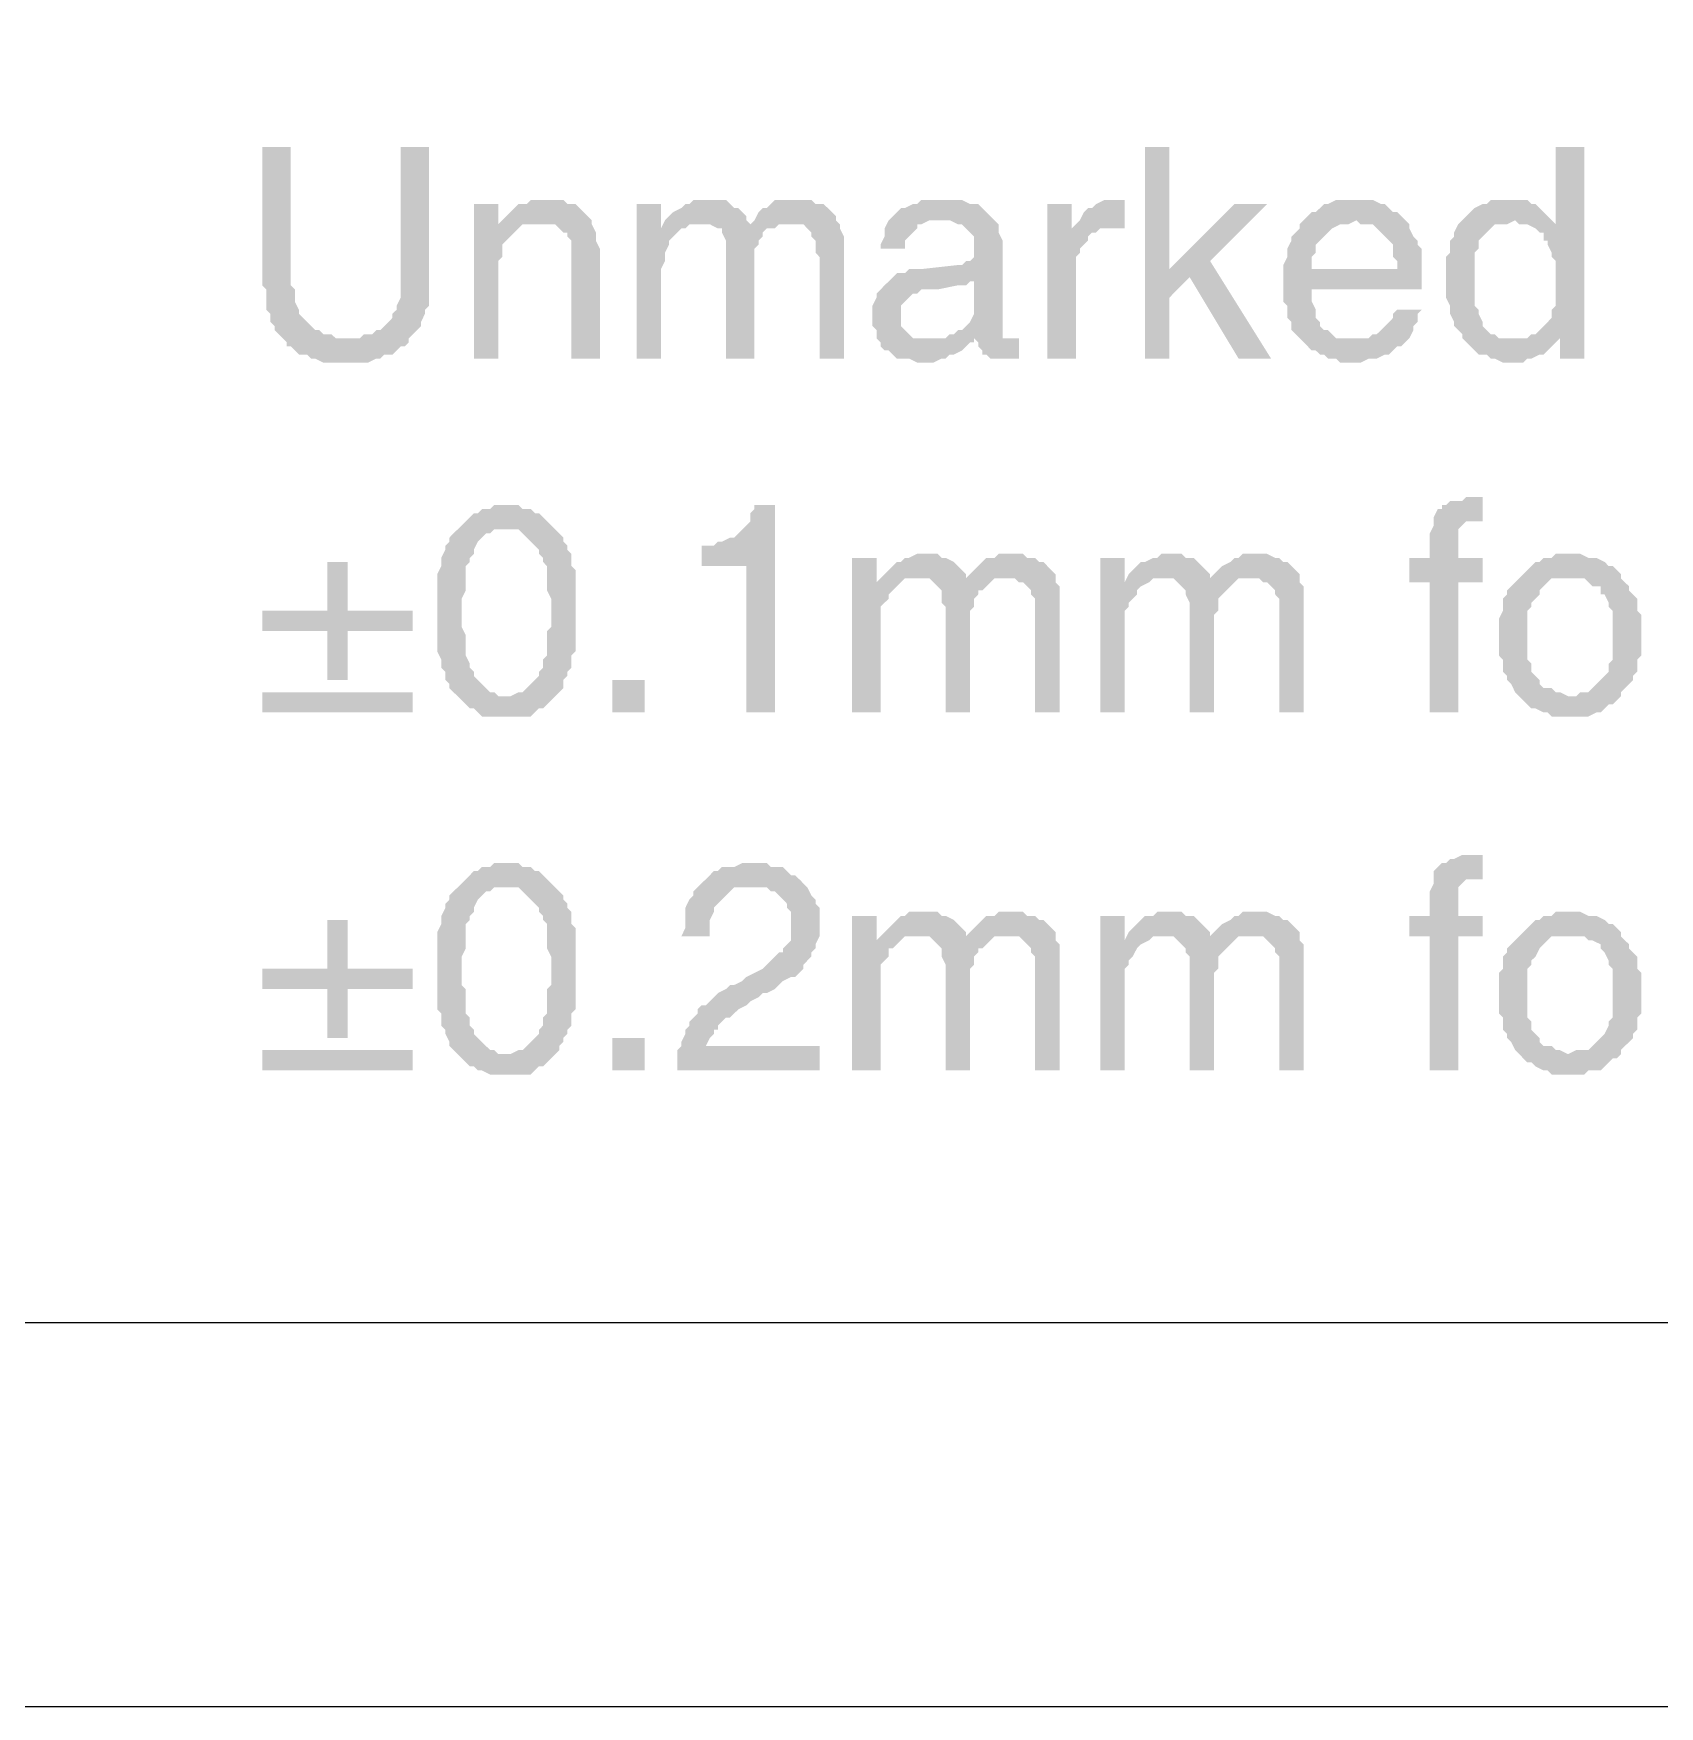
# Model space of a CAD drawing. Header units: millimetres. Extents: x 7018 to 13530, y 4187 to 5692.
# Drawn here: x 9683.9 to 9701.94, y 4951.87 to 4970.44 of the extents above; entities that cross this region are included whole.
import ezdxf

# ---------------------------------------------------------------- set-up
doc = ezdxf.new("R2010")
doc.units = ezdxf.units.MM

msp = doc.modelspace()

# ---------------------------------------------------------------- hatches: boundary and pattern name
at = {"transparency": 33554559}
for points in [[(9686.757, 4969.175), (9686.441, 4969.175), (9686.441, 4967.641), (9686.486, 4967.595), (9686.486, 4967.37), (9686.531, 4967.325), (9686.531, 4967.234), (9686.577, 4967.189), (9686.577, 4967.144), (9686.622, 4967.099), (9686.667, 4967.054), (9687.389, 4967.054), (9687.254, 4967.054), (9687.208, 4967.099), (9687.118, 4967.099), (9687.073, 4967.144), (9687.028, 4967.144), (9686.983, 4967.189), (9686.938, 4967.234), (9686.938, 4967.234), (9686.892, 4967.28), (9686.847, 4967.325), (9686.847, 4967.37), (9686.802, 4967.46), (9686.802, 4967.595), (9686.757, 4967.641), (9686.757, 4967.731)], [(9688.292, 4969.175), (9687.976, 4969.175), (9687.976, 4967.505), (9687.931, 4967.415), (9687.931, 4967.37), (9687.885, 4967.325), (9687.885, 4967.28), (9687.84, 4967.234), (9687.795, 4967.189), (9687.75, 4967.144), (9687.705, 4967.144), (9687.66, 4967.099), (9687.569, 4967.099), (9687.524, 4967.054), (9686.667, 4967.054), (9686.712, 4967.009), (9686.712, 4966.964), (9686.757, 4966.964), (9686.802, 4966.918), (9686.847, 4966.873), (9686.938, 4966.873), (9686.983, 4966.828), (9687.028, 4966.828), (9687.118, 4966.783), (9687.615, 4966.783), (9687.705, 4966.828), (9687.75, 4966.828), (9687.795, 4966.873), (9687.885, 4966.873), (9687.931, 4966.918), (9687.976, 4966.964), (9688.021, 4966.964), (9688.066, 4967.009), (9688.066, 4967.054), (9688.111, 4967.099), (9688.156, 4967.144), (9688.201, 4967.189), (9688.201, 4967.234), (9688.246, 4967.325), (9688.246, 4967.37), (9688.292, 4967.415), (9688.292, 4967.686)], [(9696.506, 4969.175), (9696.235, 4969.175), (9696.235, 4966.828), (9696.506, 4966.828), (9696.506, 4967.505), (9696.731, 4967.731), (9696.506, 4967.821)], [(9701.109, 4969.175), (9700.793, 4969.175), (9700.793, 4968.318), (9700.568, 4968.272), (9700.613, 4968.227), (9700.658, 4968.227), (9700.658, 4968.137), (9700.703, 4968.137), (9700.703, 4968.092), (9700.748, 4968.002), (9700.748, 4967.956), (9700.793, 4967.911), (9700.793, 4967.415), (9700.748, 4967.37), (9700.748, 4967.28), (9700.703, 4967.234), (9700.658, 4967.189), (9700.658, 4967.189), (9700.613, 4967.144), (9700.568, 4967.099), (9700.522, 4967.099), (9700.838, 4967.054), (9700.838, 4966.828), (9701.109, 4966.828)], [(9689.059, 4968.543), (9688.788, 4968.543), (9688.788, 4966.828), (9689.059, 4966.828), (9689.059, 4967.776), (9689.059, 4967.911), (9689.104, 4967.956), (9689.104, 4968.092), (9689.149, 4968.137), (9689.194, 4968.182), (9689.194, 4968.182), (9689.239, 4968.227), (9689.284, 4968.272), (9689.059, 4968.318)], [(9689.555, 4968.588), (9689.42, 4968.588), (9689.375, 4968.543), (9689.284, 4968.543), (9689.239, 4968.498), (9689.194, 4968.453), (9689.149, 4968.408), (9689.104, 4968.363), (9689.059, 4968.318), (9689.284, 4968.272), (9689.33, 4968.318), (9689.51, 4968.318), (9690.097, 4968.363), (9690.052, 4968.408), (9690.007, 4968.453), (9690.007, 4968.453), (9689.961, 4968.498), (9689.916, 4968.543), (9689.826, 4968.543), (9689.781, 4968.588), (9689.646, 4968.588)], [(9690.864, 4968.543), (9690.593, 4968.543), (9690.593, 4966.828), (9690.864, 4966.828), (9690.864, 4967.821), (9690.909, 4967.911), (9690.909, 4968.002), (9690.954, 4968.092), (9690.954, 4968.137), (9691, 4968.182), (9691.045, 4968.227), (9691.09, 4968.272), (9691.135, 4968.272), (9690.864, 4968.272)], [(9691.361, 4968.588), (9691.225, 4968.588), (9691.18, 4968.543), (9691.135, 4968.543), (9691.09, 4968.498), (9691, 4968.453), (9690.954, 4968.408), (9690.909, 4968.363), (9690.864, 4968.272), (9691.135, 4968.272), (9691.18, 4968.318), (9691.315, 4968.318), (9691.812, 4968.363), (9691.812, 4968.408), (9691.767, 4968.453), (9691.722, 4968.498), (9691.676, 4968.498), (9691.631, 4968.543), (9691.586, 4968.588), (9691.451, 4968.588)], [(9692.308, 4968.588), (9692.128, 4968.588), (9692.083, 4968.543), (9692.038, 4968.498), (9691.992, 4968.498), (9691.947, 4968.453), (9691.902, 4968.363), (9691.857, 4968.318), (9691.406, 4968.318), (9691.496, 4968.272), (9691.541, 4968.272), (9691.541, 4968.227), (9691.586, 4968.137), (9691.586, 4966.828), (9691.902, 4966.828), (9691.902, 4967.821), (9691.902, 4968.047), (9691.947, 4968.092), (9691.947, 4968.137), (9691.992, 4968.182), (9691.992, 4968.227), (9692.038, 4968.272), (9692.128, 4968.272), (9692.173, 4968.318), (9692.308, 4968.318), (9692.805, 4968.363), (9692.805, 4968.408), (9692.76, 4968.453), (9692.76, 4968.453), (9692.715, 4968.498), (9692.669, 4968.543), (9692.579, 4968.543), (9692.534, 4968.588), (9692.399, 4968.588)], [(9694.023, 4968.588), (9693.753, 4968.588), (9693.707, 4968.543), (9693.662, 4968.543), (9693.572, 4968.498), (9693.527, 4968.498), (9693.482, 4968.453), (9693.482, 4968.453), (9693.437, 4968.408), (9693.392, 4968.363), (9693.346, 4968.272), (9693.346, 4968.182), (9693.301, 4968.092), (9693.301, 4968.047), (9693.572, 4968.047), (9693.572, 4968.137), (9693.617, 4968.182), (9693.662, 4968.227), (9693.707, 4968.272), (9693.707, 4968.318), (9693.753, 4968.318), (9693.843, 4968.363), (9694.565, 4968.363), (9694.52, 4968.408), (9694.475, 4968.453), (9694.43, 4968.498), (9694.384, 4968.543), (9694.294, 4968.543), (9694.204, 4968.588), (9694.068, 4968.588)], [(9695.422, 4968.543), (9695.152, 4968.543), (9695.152, 4966.828), (9695.468, 4966.828), (9695.468, 4967.956), (9695.513, 4968.002), (9695.513, 4968.047), (9695.558, 4968.092), (9695.603, 4968.137), (9695.603, 4968.182), (9695.648, 4968.227), (9695.693, 4968.227), (9695.422, 4968.272)], [(9695.919, 4968.588), (9695.784, 4968.588), (9695.693, 4968.543), (9695.648, 4968.498), (9695.603, 4968.498), (9695.558, 4968.453), (9695.513, 4968.363), (9695.513, 4968.363), (9695.468, 4968.318), (9695.964, 4968.272), (9696.009, 4968.272), (9696.009, 4968.588), (9695.964, 4968.588)], [(9697.589, 4968.543), (9697.228, 4968.543), (9696.506, 4967.821), (9696.731, 4967.731), (9697.273, 4966.828), (9697.634, 4966.828), (9696.957, 4967.911)], [(9698.582, 4968.588), (9698.356, 4968.588), (9698.266, 4968.543), (9698.221, 4968.543), (9698.176, 4968.498), (9698.13, 4968.453), (9698.085, 4968.453), (9698.04, 4968.408), (9697.995, 4968.363), (9698.582, 4968.363), (9698.627, 4968.318), (9698.762, 4968.318), (9698.807, 4968.272), (9698.853, 4968.227), (9698.898, 4968.182), (9698.898, 4968.182), (9698.943, 4968.137), (9698.988, 4968.092), (9698.988, 4967.956), (9699.033, 4967.911), (9699.033, 4967.821), (9697.769, 4967.821), (9697.769, 4967.46), (9697.814, 4967.415), (9697.814, 4967.28), (9697.86, 4967.234), (9697.86, 4967.144), (9697.905, 4967.099), (9697.95, 4967.054), (9697.995, 4967.009), (9697.995, 4967.009), (9698.04, 4966.964), (9698.085, 4966.918), (9698.13, 4966.918), (9698.176, 4966.873), (9698.221, 4966.873), (9698.266, 4966.828), (9698.356, 4966.828), (9698.401, 4966.783), (9698.627, 4966.783), (9698.717, 4966.828), (9698.807, 4966.828), (9698.898, 4966.873), (9698.943, 4966.873), (9698.988, 4966.918), (9699.033, 4966.964), (9699.078, 4966.964), (9699.123, 4967.009), (9698.582, 4967.054), (9698.356, 4967.054), (9698.311, 4967.099), (9698.266, 4967.144), (9698.221, 4967.144), (9698.176, 4967.189), (9698.176, 4967.234), (9698.13, 4967.28), (9698.13, 4967.37), (9698.085, 4967.46), (9698.085, 4967.595), (9699.304, 4967.595), (9699.304, 4968.047), (9699.259, 4968.092), (9699.259, 4968.137), (9699.214, 4968.182), (9699.168, 4968.272), (9699.168, 4968.318), (9699.123, 4968.363), (9699.078, 4968.408), (9699.033, 4968.453), (9698.988, 4968.453), (9698.943, 4968.498), (9698.898, 4968.543), (9698.853, 4968.543), (9698.762, 4968.588), (9698.627, 4968.588)], [(9700.297, 4968.588), (9700.071, 4968.588), (9700.026, 4968.543), (9699.981, 4968.543), (9699.891, 4968.498), (9699.845, 4968.453), (9699.8, 4968.408), (9699.755, 4968.363), (9700.342, 4968.363), (9700.387, 4968.318), (9700.477, 4968.318), (9700.568, 4968.272), (9700.793, 4968.318), (9700.793, 4968.318), (9700.748, 4968.363), (9700.703, 4968.408), (9700.658, 4968.453), (9700.613, 4968.498), (9700.568, 4968.543), (9700.522, 4968.543), (9700.477, 4968.588), (9700.342, 4968.588)], [(9690.097, 4968.363), (9689.51, 4968.318), (9689.691, 4968.318), (9689.736, 4968.272), (9689.781, 4968.227), (9689.826, 4968.227), (9689.826, 4968.182), (9689.871, 4968.137), (9689.871, 4966.828), (9690.187, 4966.828), (9690.187, 4968.047), (9690.142, 4968.137), (9690.142, 4968.227), (9690.097, 4968.318)], [(9692.805, 4968.363), (9692.308, 4968.318), (9692.444, 4968.318), (9692.489, 4968.272), (9692.534, 4968.227), (9692.534, 4968.182), (9692.579, 4968.137), (9692.579, 4968.002), (9692.624, 4967.956), (9692.624, 4966.828), (9692.895, 4966.828), (9692.895, 4968.047), (9692.895, 4968.182), (9692.85, 4968.272), (9692.85, 4968.318)], [(9694.565, 4968.363), (9693.978, 4968.363), (9694.068, 4968.363), (9694.159, 4968.318), (9694.204, 4968.318), (9694.249, 4968.272), (9694.294, 4968.227), (9694.339, 4968.182), (9694.339, 4967.956), (9694.294, 4967.911), (9694.249, 4967.911), (9694.204, 4967.866), (9694.159, 4967.866), (9693.753, 4967.821), (9693.617, 4967.821), (9693.572, 4967.776), (9693.482, 4967.776), (9693.437, 4967.731), (9694.339, 4967.686), (9694.339, 4967.415), (9694.339, 4967.325), (9694.294, 4967.234), (9694.249, 4967.189), (9694.204, 4967.144), (9694.159, 4967.144), (9694.114, 4967.099), (9694.068, 4967.099), (9694.023, 4967.054), (9693.798, 4967.054), (9693.301, 4967.009), (9693.301, 4966.964), (9693.346, 4966.918), (9693.392, 4966.918), (9693.437, 4966.873), (9693.482, 4966.828), (9693.617, 4966.828), (9693.707, 4966.783), (9693.888, 4966.783), (9693.978, 4966.828), (9694.023, 4966.828), (9694.068, 4966.873), (9694.114, 4966.873), (9694.204, 4966.918), (9694.249, 4966.964), (9694.294, 4967.009), (9694.339, 4967.009), (9694.339, 4967.054), (9694.655, 4967.054), (9694.655, 4968.137), (9694.61, 4968.227), (9694.61, 4968.318)], [(9695.468, 4968.318), (9695.422, 4968.272), (9695.693, 4968.227), (9695.738, 4968.272), (9695.964, 4968.272)], [(9697.995, 4968.363), (9697.95, 4968.318), (9697.95, 4968.272), (9697.905, 4968.227), (9697.86, 4968.182), (9697.86, 4968.137), (9697.814, 4968.047), (9697.814, 4967.956), (9697.769, 4967.866), (9697.769, 4967.821), (9698.085, 4967.821), (9698.085, 4967.956), (9698.13, 4968.002), (9698.13, 4968.092), (9698.176, 4968.137), (9698.221, 4968.182), (9698.221, 4968.182), (9698.266, 4968.227), (9698.311, 4968.272), (9698.401, 4968.318), (9698.491, 4968.318), (9698.582, 4968.363)], [(9699.755, 4968.363), (9699.71, 4968.318), (9699.665, 4968.227), (9699.665, 4968.182), (9699.62, 4968.137), (9699.62, 4968.002), (9699.575, 4967.956), (9699.575, 4967.505), (9699.62, 4967.415), (9699.62, 4967.325), (9699.665, 4967.234), (9699.665, 4967.189), (9699.71, 4967.144), (9699.755, 4967.099), (9699.755, 4967.054), (9699.8, 4967.009), (9699.845, 4966.964), (9699.891, 4966.918), (9699.936, 4966.873), (9700.026, 4966.873), (9700.071, 4966.828), (9700.116, 4966.828), (9700.206, 4966.783), (9700.432, 4966.783), (9700.477, 4966.828), (9700.522, 4966.828), (9700.613, 4966.873), (9700.658, 4966.873), (9700.703, 4966.918), (9700.748, 4966.964), (9700.793, 4967.009), (9700.342, 4967.054), (9700.161, 4967.054), (9700.116, 4967.099), (9700.071, 4967.099), (9700.026, 4967.144), (9699.981, 4967.189), (9699.981, 4967.234), (9699.936, 4967.325), (9699.936, 4967.37), (9699.891, 4967.415), (9699.891, 4968.002), (9699.936, 4968.047), (9699.936, 4968.137), (9699.981, 4968.182), (9699.981, 4968.182), (9700.026, 4968.227), (9700.071, 4968.272), (9700.116, 4968.318), (9700.252, 4968.318), (9700.342, 4968.363)], [(9693.437, 4967.731), (9693.392, 4967.686), (9693.346, 4967.641), (9693.346, 4967.641), (9693.301, 4967.595), (9693.256, 4967.55), (9693.256, 4967.505), (9693.211, 4967.415), (9693.211, 4967.28), (9693.211, 4967.189), (9693.256, 4967.144), (9693.256, 4967.054), (9693.301, 4967.009), (9693.798, 4967.054), (9693.662, 4967.054), (9693.617, 4967.099), (9693.572, 4967.144), (9693.527, 4967.189), (9693.527, 4967.415), (9693.572, 4967.46), (9693.617, 4967.505), (9693.662, 4967.55), (9693.707, 4967.55), (9693.753, 4967.595), (9693.933, 4967.595), (9694.159, 4967.641), (9694.249, 4967.641), (9694.294, 4967.686), (9694.339, 4967.686)], [(9699.304, 4967.37), (9699.033, 4967.37), (9698.988, 4967.325), (9698.988, 4967.28), (9698.943, 4967.234), (9698.898, 4967.189), (9698.853, 4967.144), (9698.807, 4967.099), (9698.762, 4967.099), (9698.717, 4967.054), (9698.582, 4967.054), (9699.123, 4967.009), (9699.168, 4967.054), (9699.214, 4967.144), (9699.214, 4967.189), (9699.259, 4967.234), (9699.259, 4967.325)], [(9694.655, 4967.054), (9694.339, 4967.054), (9694.384, 4967.009), (9694.745, 4967.054), (9694.745, 4967.054)], [(9694.836, 4967.054), (9694.745, 4967.054), (9694.384, 4967.009), (9694.384, 4966.964), (9694.43, 4966.918), (9694.43, 4966.873), (9694.475, 4966.873), (9694.52, 4966.828), (9694.836, 4966.828)], [(9700.522, 4967.099), (9700.477, 4967.054), (9700.342, 4967.054), (9700.793, 4967.009), (9700.838, 4967.054)], [(9699.845, 4965.294), (9699.8, 4965.294), (9699.755, 4965.249), (9699.62, 4965.249), (9699.575, 4965.203), (9699.529, 4965.203), (9699.529, 4965.158), (9699.484, 4965.158), (9699.439, 4965.068), (9699.439, 4965.023), (9699.981, 4965.023), (9699.981, 4965.294)], [(9689.149, 4965.203), (9689.014, 4965.203), (9688.969, 4965.158), (9688.878, 4965.158), (9688.833, 4965.113), (9688.788, 4965.113), (9688.743, 4965.068), (9688.698, 4965.023), (9688.653, 4964.978), (9688.608, 4964.933), (9689.284, 4964.933), (9689.33, 4964.888), (9689.375, 4964.842), (9689.42, 4964.797), (9689.465, 4964.752), (9689.51, 4964.707), (9689.51, 4964.662), (9689.555, 4964.617), (9689.555, 4964.572), (9689.6, 4964.526), (9689.6, 4964.256), (9689.646, 4964.165), (9689.646, 4963.849), (9689.6, 4963.804), (9689.6, 4963.534), (9689.555, 4963.488), (9689.555, 4963.398), (9689.51, 4963.353), (9689.51, 4963.308), (9689.51, 4963.308), (9689.465, 4963.263), (9689.42, 4963.218), (9689.375, 4963.172), (9689.33, 4963.127), (9689.284, 4963.127), (9689.194, 4963.082), (9688.608, 4963.082), (9688.653, 4963.037), (9688.698, 4962.992), (9688.743, 4962.947), (9688.788, 4962.947), (9688.833, 4962.902), (9688.878, 4962.857), (9689.42, 4962.857), (9689.465, 4962.902), (9689.51, 4962.947), (9689.555, 4962.947), (9689.6, 4962.992), (9689.646, 4963.037), (9689.691, 4963.082), (9689.736, 4963.127), (9689.736, 4963.127), (9689.781, 4963.172), (9689.781, 4963.263), (9689.826, 4963.308), (9689.826, 4963.353), (9689.871, 4963.398), (9689.871, 4963.534), (9689.916, 4963.579), (9689.916, 4964.03), (9689.916, 4964.481), (9689.871, 4964.526), (9689.871, 4964.662), (9689.826, 4964.707), (9689.826, 4964.752), (9689.781, 4964.797), (9689.781, 4964.842), (9689.736, 4964.888), (9689.736, 4964.888), (9689.691, 4964.933), (9689.646, 4964.978), (9689.6, 4965.023), (9689.555, 4965.068), (9689.51, 4965.113), (9689.465, 4965.113), (9689.42, 4965.158), (9689.33, 4965.158), (9689.284, 4965.203), (9689.194, 4965.203)], [(9692.128, 4965.203), (9691.902, 4965.203), (9691.902, 4965.158), (9691.857, 4965.113), (9691.857, 4965.023), (9691.812, 4964.978), (9691.767, 4964.933), (9691.722, 4964.888), (9691.676, 4964.842), (9691.631, 4964.842), (9691.541, 4964.797), (9691.496, 4964.797), (9691.451, 4964.752), (9691.315, 4964.752), (9691.315, 4964.526), (9691.812, 4964.526), (9691.812, 4962.902), (9692.128, 4962.902)], [(9688.608, 4964.933), (9688.562, 4964.888), (9688.562, 4964.888), (9688.517, 4964.842), (9688.517, 4964.797), (9688.472, 4964.752), (9688.472, 4964.707), (9688.427, 4964.617), (9688.427, 4964.526), (9688.382, 4964.436), (9688.382, 4963.579), (9688.427, 4963.488), (9688.427, 4963.398), (9688.472, 4963.353), (9688.472, 4963.263), (9688.517, 4963.218), (9688.517, 4963.172), (9688.562, 4963.127), (9688.608, 4963.082), (9689.149, 4963.082), (9689.059, 4963.082), (9689.014, 4963.127), (9688.969, 4963.127), (9688.923, 4963.172), (9688.878, 4963.218), (9688.833, 4963.263), (9688.788, 4963.308), (9688.788, 4963.353), (9688.743, 4963.398), (9688.743, 4963.443), (9688.698, 4963.534), (9688.698, 4963.759), (9688.653, 4963.849), (9688.653, 4964.165), (9688.698, 4964.256), (9688.698, 4964.526), (9688.743, 4964.572), (9688.743, 4964.617), (9688.788, 4964.662), (9688.788, 4964.707), (9688.788, 4964.707), (9688.833, 4964.797), (9688.878, 4964.842), (9688.923, 4964.888), (9688.969, 4964.888), (9689.014, 4964.933), (9689.149, 4964.933)], [(9699.439, 4965.023), (9699.439, 4964.978), (9699.394, 4964.888), (9699.394, 4964.617), (9699.168, 4964.617), (9699.168, 4964.346), (9699.394, 4964.346), (9699.394, 4962.902), (9699.71, 4962.902), (9699.71, 4964.346), (9699.981, 4964.346), (9699.981, 4964.617), (9699.71, 4964.617), (9699.71, 4964.933), (9699.755, 4964.978), (9699.755, 4964.978), (9699.8, 4965.023), (9699.891, 4965.023)], [(9687.389, 4964.572), (9687.163, 4964.572), (9687.163, 4964.03), (9686.441, 4964.03), (9686.441, 4963.804), (9687.163, 4963.804), (9687.163, 4963.263), (9687.389, 4963.263), (9687.389, 4963.804), (9688.111, 4963.804), (9688.111, 4964.03), (9687.389, 4964.03)], [(9693.256, 4964.617), (9692.985, 4964.617), (9692.985, 4962.902), (9693.301, 4962.902), (9693.301, 4964.075), (9693.346, 4964.12), (9693.392, 4964.165), (9693.392, 4964.211), (9693.437, 4964.256), (9693.482, 4964.301), (9693.527, 4964.346), (9693.256, 4964.346)], [(9693.798, 4964.662), (9693.707, 4964.662), (9693.617, 4964.617), (9693.572, 4964.617), (9693.527, 4964.572), (9693.482, 4964.572), (9693.437, 4964.526), (9693.392, 4964.481), (9693.346, 4964.436), (9693.256, 4964.346), (9693.527, 4964.346), (9693.572, 4964.391), (9693.707, 4964.391), (9694.249, 4964.436), (9694.204, 4964.481), (9694.159, 4964.526), (9694.159, 4964.526), (9694.114, 4964.572), (9694.023, 4964.617), (9693.978, 4964.617), (9693.933, 4964.662), (9693.843, 4964.662)], [(9694.745, 4964.662), (9694.61, 4964.662), (9694.565, 4964.617), (9694.475, 4964.617), (9694.43, 4964.572), (9694.384, 4964.526), (9694.339, 4964.481), (9694.294, 4964.436), (9694.249, 4964.391), (9693.843, 4964.391), (9693.888, 4964.346), (9693.933, 4964.301), (9693.933, 4964.301), (9693.978, 4964.256), (9693.978, 4964.12), (9694.023, 4964.075), (9694.023, 4962.902), (9694.294, 4962.902), (9694.294, 4964.03), (9694.339, 4964.075), (9694.339, 4964.165), (9694.384, 4964.211), (9694.384, 4964.256), (9694.43, 4964.256), (9694.475, 4964.301), (9694.52, 4964.346), (9694.565, 4964.391), (9694.7, 4964.391), (9695.242, 4964.436), (9695.197, 4964.481), (9695.152, 4964.526), (9695.152, 4964.526), (9695.107, 4964.572), (9695.061, 4964.572), (9695.016, 4964.617), (9694.926, 4964.617), (9694.881, 4964.662), (9694.791, 4964.662)], [(9696.009, 4964.617), (9695.738, 4964.617), (9695.738, 4962.902), (9696.009, 4962.902), (9696.009, 4964.03), (9696.054, 4964.075), (9696.054, 4964.12), (9696.099, 4964.165), (9696.145, 4964.211), (9696.145, 4964.256), (9696.19, 4964.301), (9696.28, 4964.346), (9696.009, 4964.346)], [(9696.506, 4964.662), (9696.415, 4964.662), (9696.37, 4964.617), (9696.325, 4964.617), (9696.235, 4964.572), (9696.19, 4964.572), (9696.145, 4964.526), (9696.099, 4964.481), (9696.054, 4964.436), (9696.009, 4964.346), (9696.28, 4964.346), (9696.325, 4964.391), (9696.461, 4964.391), (9696.957, 4964.436), (9696.912, 4964.481), (9696.867, 4964.526), (9696.867, 4964.526), (9696.822, 4964.572), (9696.776, 4964.617), (9696.686, 4964.617), (9696.641, 4964.662), (9696.596, 4964.662)], [(9697.453, 4964.662), (9697.318, 4964.662), (9697.273, 4964.617), (9697.228, 4964.617), (9697.183, 4964.572), (9697.092, 4964.526), (9697.047, 4964.481), (9697.002, 4964.436), (9696.957, 4964.391), (9696.551, 4964.391), (9696.596, 4964.346), (9696.641, 4964.301), (9696.641, 4964.301), (9696.686, 4964.256), (9696.686, 4964.211), (9696.731, 4964.12), (9696.731, 4962.902), (9697.002, 4962.902), (9697.002, 4963.985), (9697.047, 4964.03), (9697.047, 4964.165), (9697.092, 4964.211), (9697.137, 4964.256), (9697.137, 4964.256), (9697.183, 4964.301), (9697.228, 4964.346), (9697.273, 4964.391), (9697.408, 4964.391), (9697.95, 4964.436), (9697.905, 4964.481), (9697.86, 4964.526), (9697.86, 4964.526), (9697.814, 4964.572), (9697.769, 4964.572), (9697.724, 4964.617), (9697.679, 4964.617), (9697.589, 4964.662), (9697.544, 4964.662)], [(9700.929, 4964.662), (9700.793, 4964.662), (9700.748, 4964.617), (9700.658, 4964.617), (9700.613, 4964.572), (9700.568, 4964.572), (9700.522, 4964.526), (9700.477, 4964.481), (9700.432, 4964.436), (9700.387, 4964.391), (9700.387, 4964.391), (9700.342, 4964.346), (9700.297, 4964.301), (9700.252, 4964.256), (9700.252, 4964.211), (9700.206, 4964.165), (9700.206, 4964.03), (9700.161, 4963.94), (9700.161, 4963.759), (9700.161, 4963.534), (9700.206, 4963.488), (9700.206, 4963.353), (9700.252, 4963.308), (9700.252, 4963.263), (9700.297, 4963.218), (9700.342, 4963.127), (9700.387, 4963.082), (9700.929, 4963.082), (9700.838, 4963.127), (9700.793, 4963.127), (9700.748, 4963.172), (9700.658, 4963.172), (9700.613, 4963.218), (9700.613, 4963.263), (9700.568, 4963.308), (9700.522, 4963.353), (9700.522, 4963.443), (9700.477, 4963.488), (9700.477, 4964.03), (9700.522, 4964.075), (9700.522, 4964.12), (9700.568, 4964.165), (9700.613, 4964.211), (9700.613, 4964.256), (9700.658, 4964.301), (9700.703, 4964.346), (9700.748, 4964.391), (9700.929, 4964.391), (9701.515, 4964.436), (9701.47, 4964.481), (9701.425, 4964.526), (9701.38, 4964.526), (9701.335, 4964.572), (9701.245, 4964.617), (9701.154, 4964.617), (9701.064, 4964.662), (9701.019, 4964.662)], [(9695.242, 4964.436), (9694.7, 4964.391), (9694.791, 4964.391), (9694.836, 4964.346), (9694.881, 4964.346), (9694.926, 4964.301), (9694.971, 4964.256), (9694.971, 4964.211), (9695.016, 4964.165), (9695.016, 4962.902), (9695.287, 4962.902), (9695.287, 4964.301), (9695.242, 4964.346)], [(9697.95, 4964.436), (9697.408, 4964.391), (9697.499, 4964.391), (9697.544, 4964.346), (9697.589, 4964.346), (9697.634, 4964.301), (9697.679, 4964.256), (9697.679, 4964.211), (9697.724, 4964.165), (9697.724, 4962.902), (9697.995, 4962.902), (9697.995, 4964.301), (9697.95, 4964.346)], [(9701.515, 4964.436), (9700.929, 4964.391), (9701.109, 4964.391), (9701.154, 4964.346), (9701.199, 4964.301), (9701.29, 4964.301), (9701.29, 4964.211), (9701.335, 4964.211), (9701.38, 4964.12), (9701.38, 4964.075), (9701.425, 4964.03), (9701.425, 4963.488), (9701.38, 4963.443), (9701.38, 4963.353), (9701.335, 4963.308), (9701.29, 4963.263), (9701.29, 4963.263), (9701.245, 4963.218), (9701.199, 4963.172), (9701.154, 4963.127), (9701.064, 4963.127), (9701.019, 4963.082), (9700.387, 4963.082), (9700.432, 4963.037), (9700.477, 4962.992), (9700.522, 4962.947), (9700.568, 4962.947), (9700.658, 4962.902), (9700.703, 4962.902), (9700.748, 4962.857), (9701.154, 4962.857), (9701.245, 4962.902), (9701.29, 4962.902), (9701.335, 4962.947), (9701.38, 4962.992), (9701.425, 4962.992), (9701.47, 4963.037), (9701.515, 4963.082), (9701.515, 4963.127), (9701.56, 4963.172), (9701.606, 4963.218), (9701.651, 4963.263), (9701.651, 4963.308), (9701.696, 4963.353), (9701.696, 4963.488), (9701.741, 4963.534), (9701.741, 4963.759), (9701.741, 4963.985), (9701.696, 4964.03), (9701.696, 4964.165), (9701.651, 4964.211), (9701.606, 4964.256), (9701.606, 4964.301), (9701.56, 4964.346), (9701.515, 4964.391)], [(9690.684, 4962.902), (9690.684, 4963.263), (9690.323, 4963.263), (9690.323, 4962.902)], [(9688.111, 4962.902), (9688.111, 4963.127), (9686.441, 4963.127), (9686.441, 4962.902)], [(9689.149, 4961.232), (9689.014, 4961.232), (9688.969, 4961.187), (9688.878, 4961.187), (9688.833, 4961.142), (9688.788, 4961.142), (9688.743, 4961.096), (9688.698, 4961.051), (9688.653, 4961.006), (9688.608, 4960.961), (9689.284, 4960.961), (9689.33, 4960.916), (9689.375, 4960.871), (9689.42, 4960.826), (9689.465, 4960.78), (9689.51, 4960.735), (9689.51, 4960.69), (9689.555, 4960.645), (9689.555, 4960.6), (9689.6, 4960.555), (9689.6, 4960.284), (9689.646, 4960.194), (9689.646, 4959.878), (9689.6, 4959.833), (9689.6, 4959.562), (9689.555, 4959.517), (9689.555, 4959.427), (9689.51, 4959.381), (9689.51, 4959.336), (9689.51, 4959.336), (9689.465, 4959.291), (9689.42, 4959.246), (9689.375, 4959.201), (9689.33, 4959.156), (9689.284, 4959.156), (9689.194, 4959.111), (9688.608, 4959.111), (9688.653, 4959.065), (9688.698, 4959.02), (9688.743, 4958.975), (9688.788, 4958.975), (9688.833, 4958.93), (9688.878, 4958.93), (9688.969, 4958.885), (9689.42, 4958.885), (9689.465, 4958.93), (9689.51, 4958.975), (9689.555, 4958.975), (9689.6, 4959.02), (9689.646, 4959.065), (9689.691, 4959.111), (9689.736, 4959.156), (9689.736, 4959.201), (9689.781, 4959.246), (9689.781, 4959.291), (9689.826, 4959.336), (9689.826, 4959.381), (9689.871, 4959.427), (9689.871, 4959.562), (9689.916, 4959.607), (9689.916, 4960.058), (9689.916, 4960.51), (9689.871, 4960.555), (9689.871, 4960.69), (9689.826, 4960.735), (9689.826, 4960.78), (9689.781, 4960.826), (9689.781, 4960.871), (9689.736, 4960.916), (9689.736, 4960.916), (9689.691, 4960.961), (9689.646, 4961.006), (9689.6, 4961.051), (9689.555, 4961.096), (9689.51, 4961.142), (9689.465, 4961.142), (9689.42, 4961.187), (9689.33, 4961.187), (9689.284, 4961.232), (9689.194, 4961.232)], [(9691.902, 4961.232), (9691.767, 4961.232), (9691.676, 4961.187), (9691.541, 4961.187), (9691.496, 4961.142), (9691.451, 4961.142), (9691.406, 4961.096), (9691.361, 4961.051), (9691.315, 4961.006), (9691.315, 4961.006), (9691.27, 4960.961), (9691.225, 4960.916), (9691.225, 4960.871), (9691.18, 4960.826), (9691.135, 4960.735), (9691.135, 4960.51), (9691.09, 4960.419), (9691.406, 4960.419), (9691.406, 4960.6), (9691.451, 4960.69), (9691.451, 4960.735), (9691.496, 4960.78), (9691.541, 4960.826), (9691.586, 4960.871), (9691.631, 4960.916), (9691.676, 4960.961), (9691.857, 4960.961), (9692.444, 4961.006), (9692.399, 4961.051), (9692.353, 4961.096), (9692.308, 4961.096), (9692.263, 4961.142), (9692.218, 4961.187), (9692.083, 4961.187), (9692.038, 4961.232), (9691.947, 4961.232)], [(9699.845, 4961.322), (9699.755, 4961.322), (9699.665, 4961.277), (9699.62, 4961.277), (9699.575, 4961.232), (9699.529, 4961.232), (9699.484, 4961.187), (9699.439, 4961.142), (9699.439, 4961.051), (9699.981, 4961.051), (9699.981, 4961.322)], [(9699.439, 4961.051), (9699.439, 4961.006), (9699.394, 4960.916), (9699.394, 4960.645), (9699.168, 4960.645), (9699.168, 4960.419), (9699.394, 4960.419), (9699.394, 4958.93), (9699.71, 4958.93), (9699.71, 4960.419), (9699.981, 4960.419), (9699.981, 4960.645), (9699.71, 4960.645), (9699.71, 4960.961), (9699.755, 4961.006), (9699.755, 4961.006), (9699.8, 4961.051), (9699.891, 4961.051)], [(9688.608, 4960.961), (9688.562, 4960.916), (9688.562, 4960.916), (9688.517, 4960.871), (9688.517, 4960.826), (9688.472, 4960.78), (9688.472, 4960.735), (9688.427, 4960.645), (9688.427, 4960.555), (9688.382, 4960.465), (9688.382, 4959.607), (9688.427, 4959.562), (9688.427, 4959.427), (9688.472, 4959.381), (9688.472, 4959.336), (9688.517, 4959.246), (9688.517, 4959.201), (9688.562, 4959.156), (9688.608, 4959.111), (9689.149, 4959.111), (9689.059, 4959.111), (9689.014, 4959.156), (9688.969, 4959.156), (9688.923, 4959.201), (9688.878, 4959.246), (9688.833, 4959.291), (9688.788, 4959.336), (9688.788, 4959.381), (9688.743, 4959.427), (9688.743, 4959.517), (9688.698, 4959.562), (9688.698, 4959.833), (9688.653, 4959.878), (9688.653, 4960.194), (9688.698, 4960.284), (9688.698, 4960.555), (9688.743, 4960.6), (9688.743, 4960.645), (9688.788, 4960.69), (9688.788, 4960.735), (9688.788, 4960.735), (9688.833, 4960.826), (9688.878, 4960.871), (9688.923, 4960.916), (9688.969, 4960.916), (9689.014, 4960.961), (9689.149, 4960.961)], [(9692.444, 4961.006), (9691.857, 4960.961), (9692.038, 4960.961), (9692.083, 4960.916), (9692.128, 4960.916), (9692.173, 4960.871), (9692.218, 4960.826), (9692.263, 4960.78), (9692.263, 4960.735), (9692.308, 4960.69), (9692.308, 4960.374), (9692.263, 4960.329), (9692.218, 4960.284), (9692.218, 4960.239), (9692.173, 4960.239), (9692.128, 4960.194), (9692.083, 4960.149), (9692.038, 4960.103), (9691.992, 4960.058), (9691.902, 4960.013), (9691.902, 4960.013), (9691.812, 4959.968), (9691.767, 4959.923), (9691.676, 4959.878), (9691.631, 4959.878), (9691.586, 4959.833), (9691.496, 4959.788), (9691.451, 4959.742), (9691.406, 4959.697), (9691.361, 4959.652), (9691.315, 4959.652), (9691.27, 4959.607), (9691.27, 4959.562), (9691.225, 4959.517), (9691.18, 4959.472), (9691.18, 4959.427), (9691.135, 4959.381), (9691.135, 4959.336), (9691.09, 4959.246), (9691.09, 4959.201), (9691.045, 4959.156), (9691.045, 4958.93), (9692.624, 4958.93), (9692.624, 4959.201), (9691.361, 4959.201), (9691.406, 4959.291), (9691.451, 4959.336), (9691.451, 4959.381), (9691.496, 4959.381), (9691.496, 4959.427), (9691.541, 4959.472), (9691.586, 4959.517), (9691.631, 4959.517), (9691.676, 4959.562), (9691.722, 4959.607), (9691.812, 4959.652), (9691.857, 4959.697), (9691.947, 4959.742), (9691.992, 4959.788), (9692.038, 4959.788), (9692.128, 4959.833), (9692.173, 4959.878), (9692.218, 4959.923), (9692.308, 4959.968), (9692.353, 4959.968), (9692.399, 4960.013), (9692.444, 4960.058), (9692.444, 4960.103), (9692.489, 4960.149), (9692.534, 4960.194), (9692.534, 4960.239), (9692.579, 4960.284), (9692.579, 4960.329), (9692.624, 4960.419), (9692.624, 4960.735), (9692.579, 4960.78), (9692.579, 4960.826), (9692.534, 4960.871), (9692.489, 4960.961)], [(9693.256, 4960.645), (9692.985, 4960.645), (9692.985, 4958.93), (9693.301, 4958.93), (9693.301, 4960.103), (9693.346, 4960.149), (9693.392, 4960.194), (9693.392, 4960.284), (9693.437, 4960.284), (9693.482, 4960.329), (9693.527, 4960.374), (9693.256, 4960.374)], [(9693.798, 4960.69), (9693.617, 4960.69), (9693.572, 4960.645), (9693.527, 4960.645), (9693.482, 4960.6), (9693.437, 4960.555), (9693.392, 4960.51), (9693.346, 4960.465), (9693.256, 4960.374), (9693.527, 4960.374), (9693.572, 4960.419), (9693.707, 4960.419), (9694.249, 4960.465), (9694.204, 4960.51), (9694.159, 4960.555), (9694.159, 4960.555), (9694.114, 4960.6), (9694.023, 4960.645), (9693.978, 4960.645), (9693.933, 4960.69), (9693.843, 4960.69)], [(9694.745, 4960.69), (9694.61, 4960.69), (9694.565, 4960.645), (9694.475, 4960.645), (9694.43, 4960.6), (9694.384, 4960.555), (9694.339, 4960.51), (9694.294, 4960.465), (9694.249, 4960.419), (9693.843, 4960.419), (9693.888, 4960.374), (9693.933, 4960.329), (9693.933, 4960.329), (9693.978, 4960.284), (9693.978, 4960.194), (9694.023, 4960.103), (9694.023, 4958.93), (9694.294, 4958.93), (9694.294, 4960.058), (9694.339, 4960.103), (9694.339, 4960.194), (9694.384, 4960.239), (9694.384, 4960.284), (9694.43, 4960.284), (9694.475, 4960.329), (9694.52, 4960.374), (9694.565, 4960.419), (9694.7, 4960.419), (9695.242, 4960.465), (9695.197, 4960.51), (9695.152, 4960.555), (9695.152, 4960.555), (9695.107, 4960.6), (9695.061, 4960.6), (9695.016, 4960.645), (9694.926, 4960.645), (9694.881, 4960.69), (9694.791, 4960.69)], [(9696.009, 4960.645), (9695.738, 4960.645), (9695.738, 4958.93), (9696.009, 4958.93), (9696.009, 4960.058), (9696.054, 4960.103), (9696.054, 4960.149), (9696.099, 4960.194), (9696.145, 4960.284), (9696.145, 4960.284), (9696.19, 4960.329), (9696.28, 4960.374), (9696.009, 4960.374)], [(9696.506, 4960.69), (9696.37, 4960.69), (9696.325, 4960.645), (9696.235, 4960.645), (9696.19, 4960.6), (9696.145, 4960.555), (9696.099, 4960.51), (9696.054, 4960.465), (9696.009, 4960.374), (9696.28, 4960.374), (9696.325, 4960.419), (9696.461, 4960.419), (9696.957, 4960.465), (9696.912, 4960.51), (9696.867, 4960.555), (9696.867, 4960.555), (9696.822, 4960.6), (9696.776, 4960.645), (9696.686, 4960.645), (9696.641, 4960.69), (9696.596, 4960.69)], [(9697.453, 4960.69), (9697.318, 4960.69), (9697.273, 4960.645), (9697.228, 4960.645), (9697.183, 4960.6), (9697.092, 4960.555), (9697.047, 4960.51), (9697.002, 4960.465), (9696.957, 4960.419), (9696.551, 4960.419), (9696.596, 4960.374), (9696.641, 4960.329), (9696.641, 4960.329), (9696.686, 4960.284), (9696.686, 4960.239), (9696.731, 4960.194), (9696.731, 4958.93), (9697.002, 4958.93), (9697.002, 4960.013), (9697.047, 4960.058), (9697.047, 4960.194), (9697.092, 4960.239), (9697.137, 4960.284), (9697.137, 4960.284), (9697.183, 4960.329), (9697.228, 4960.374), (9697.273, 4960.419), (9697.408, 4960.419), (9697.95, 4960.465), (9697.905, 4960.51), (9697.86, 4960.555), (9697.86, 4960.555), (9697.814, 4960.6), (9697.769, 4960.6), (9697.724, 4960.645), (9697.679, 4960.645), (9697.589, 4960.69), (9697.544, 4960.69)], [(9700.929, 4960.69), (9700.793, 4960.69), (9700.748, 4960.645), (9700.658, 4960.645), (9700.613, 4960.6), (9700.568, 4960.6), (9700.522, 4960.555), (9700.477, 4960.51), (9700.432, 4960.465), (9700.387, 4960.419), (9700.387, 4960.419), (9700.342, 4960.374), (9700.297, 4960.329), (9700.252, 4960.284), (9700.252, 4960.239), (9700.206, 4960.194), (9700.206, 4960.058), (9700.161, 4960.013), (9700.161, 4959.788), (9700.161, 4959.562), (9700.206, 4959.517), (9700.206, 4959.381), (9700.252, 4959.336), (9700.252, 4959.291), (9700.297, 4959.246), (9700.342, 4959.156), (9700.387, 4959.111), (9700.929, 4959.111), (9700.838, 4959.156), (9700.793, 4959.156), (9700.748, 4959.201), (9700.658, 4959.201), (9700.613, 4959.246), (9700.613, 4959.291), (9700.568, 4959.336), (9700.522, 4959.381), (9700.522, 4959.472), (9700.477, 4959.517), (9700.477, 4960.058), (9700.522, 4960.103), (9700.522, 4960.149), (9700.568, 4960.194), (9700.613, 4960.284), (9700.613, 4960.284), (9700.658, 4960.329), (9700.703, 4960.374), (9700.748, 4960.419), (9700.929, 4960.419), (9701.515, 4960.465), (9701.47, 4960.51), (9701.425, 4960.555), (9701.38, 4960.555), (9701.335, 4960.6), (9701.245, 4960.645), (9701.154, 4960.645), (9701.064, 4960.69), (9701.019, 4960.69)], [(9687.389, 4960.6), (9687.163, 4960.6), (9687.163, 4960.058), (9686.441, 4960.058), (9686.441, 4959.833), (9687.163, 4959.833), (9687.163, 4959.291), (9687.389, 4959.291), (9687.389, 4959.833), (9688.111, 4959.833), (9688.111, 4960.058), (9687.389, 4960.058)], [(9695.242, 4960.465), (9694.7, 4960.419), (9694.836, 4960.419), (9694.881, 4960.374), (9694.926, 4960.329), (9694.971, 4960.284), (9694.971, 4960.239), (9695.016, 4960.194), (9695.016, 4958.93), (9695.287, 4958.93), (9695.287, 4960.149), (9695.287, 4960.329), (9695.242, 4960.374)], [(9697.95, 4960.465), (9697.408, 4960.419), (9697.544, 4960.419), (9697.589, 4960.374), (9697.634, 4960.329), (9697.679, 4960.284), (9697.679, 4960.239), (9697.724, 4960.194), (9697.724, 4958.93), (9697.995, 4958.93), (9697.995, 4960.149), (9697.995, 4960.329), (9697.95, 4960.374)], [(9701.515, 4960.465), (9700.929, 4960.419), (9701.109, 4960.419), (9701.154, 4960.374), (9701.199, 4960.374), (9701.29, 4960.329), (9701.29, 4960.284), (9701.335, 4960.239), (9701.38, 4960.149), (9701.38, 4960.103), (9701.425, 4960.058), (9701.425, 4959.517), (9701.38, 4959.472), (9701.38, 4959.427), (9701.335, 4959.336), (9701.29, 4959.291), (9701.29, 4959.291), (9701.245, 4959.246), (9701.199, 4959.201), (9701.154, 4959.156), (9701.019, 4959.156), (9700.929, 4959.111), (9700.387, 4959.111), (9700.432, 4959.065), (9700.477, 4959.02), (9700.522, 4959.02), (9700.568, 4958.975), (9700.658, 4958.93), (9700.703, 4958.93), (9700.748, 4958.885), (9701.109, 4958.885), (9701.154, 4958.93), (9701.29, 4958.93), (9701.335, 4958.975), (9701.38, 4959.02), (9701.425, 4959.065), (9701.47, 4959.065), (9701.515, 4959.111), (9701.515, 4959.156), (9701.56, 4959.201), (9701.606, 4959.246), (9701.651, 4959.291), (9701.651, 4959.336), (9701.696, 4959.381), (9701.696, 4959.517), (9701.741, 4959.562), (9701.741, 4959.788), (9701.741, 4960.013), (9701.696, 4960.058), (9701.696, 4960.194), (9701.651, 4960.239), (9701.606, 4960.284), (9701.606, 4960.329), (9701.56, 4960.374), (9701.515, 4960.419)], [(9690.684, 4958.93), (9690.684, 4959.291), (9690.323, 4959.291), (9690.323, 4958.93)], [(9688.111, 4958.93), (9688.111, 4959.156), (9686.441, 4959.156), (9686.441, 4958.93)]]:
    msp.add_hatch(color=256, dxfattribs=at).paths.add_polyline_path(points)

# ---------------------------------------------------------------- linework, layer by layer
msp.add_line((9374.469, 4956.132), (9783.725, 4956.132))
msp.add_lwpolyline([(9787.763, 4951.873), (9787.763, 5248.873), (9367.763, 5248.873), (9367.763, 4951.873)], close=True)
for points in [[(9691.812, 4968.363), (9691.315, 4968.318), (9691.857, 4968.318)], [(9694.249, 4964.436), (9693.707, 4964.391), (9694.249, 4964.391)], [(9696.957, 4964.436), (9696.461, 4964.391), (9696.957, 4964.391)], [(9694.249, 4960.465), (9693.707, 4960.419), (9694.249, 4960.419)], [(9696.957, 4960.465), (9696.461, 4960.419), (9696.957, 4960.419)]]:
    msp.add_solid(points, dxfattribs=at)

doc.saveas('drawing.dxf')
